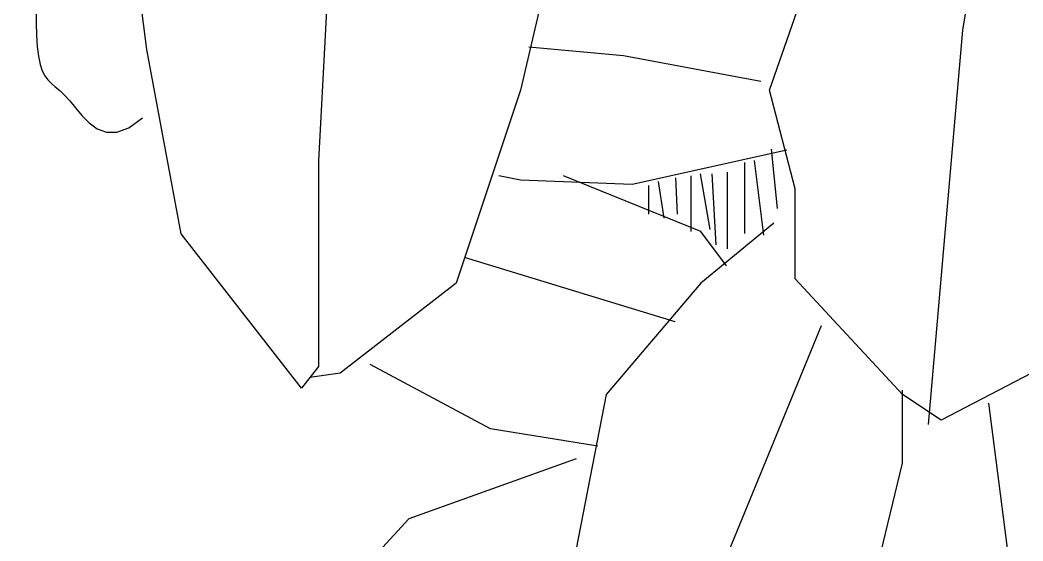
# Model space of a CAD drawing. Header units: metres. Extents: x 10 to 239, y 2 to 253.
# Drawn here: x 98.243 to 100.762, y 53.352 to 54.662 of the extents above; entities that cross this region are included whole.
import ezdxf

# ---------------------------------------------------------------- set-up
doc = ezdxf.new("R2010")
doc.units = ezdxf.units.M
doc.header["$MEASUREMENT"] = 0
doc.layers.add('1', color=7, linetype='Continuous')
doc.layers.add('cot200', color=9, linetype='Continuous')
doc.layers.add('bloques ARBOLES', color=7, linetype='Continuous', true_color=0xb8d897)

# ---------------------------------------------------------------- blocks, each defined once
blk = doc.blocks.new('A$C6F4E7DED')
for p, q in [((1376.88, 1424.38), (1322.68, 1763.53)), ((1790.46, 1611.05), (1804.72, 1337.47)), ((1918.81, 1411.56), (1933.07, 1522.71)), ((1647.84, 1481.38), (1670.66, 1384.48)), ((1505.23, 1384.48), (1485.26, 1441.48)), ((1992.33, 1438.11), (1992.31, 1429.14)), ((1992.31, 1429.14), (1992.05, 1420.88)), ((1399.69, 1162.18), (1376.88, 1424.38)), ((1992.05, 1420.88), (1991.53, 1413.45)), ((1602.21, 1407.28), (1664.96, 1412.98)), ((1991.53, 1413.45), (1990.73, 1406.98)), ((1510.93, 1390.18), (1602.21, 1407.28)), ((1895.99, 1289.02), (1918.81, 1411.56)), ((1990.73, 1406.98), (1989.64, 1401.59)), ((1989.64, 1401.59), (1988.24, 1397.33)), ((1986.52, 1394), (1984.5, 1391.3)), ((1988.24, 1397.33), (1986.52, 1394)), ((1979.56, 1386.66), (1976.64, 1384.16)), ((1982.18, 1388.94), (1979.56, 1386.66)), ((1984.5, 1391.3), (1982.18, 1388.94)), ((1488.11, 1318.93), (1505.23, 1384.48)), ((1670.66, 1384.48), (1713.44, 1256.23)), ((1973.42, 1381.15), (1969.91, 1377.37)), ((1976.64, 1384.16), (1973.42, 1381.15)), ((1966.09, 1372.67), (1961.87, 1367.57)), ((1969.91, 1377.37), (1966.09, 1372.67)), ((1930.7, 1359.44), (1921.66, 1365.97)), ((1961.87, 1367.57), (1957.13, 1362.74)), ((1938.66, 1356.53), (1930.7, 1359.44)), ((1951.76, 1358.84), (1945.64, 1356.55)), ((1957.13, 1362.74), (1951.76, 1358.84)), ((1945.64, 1356.55), (1938.66, 1356.53)), ((1493.82, 1344.58), (1596.5, 1321.78)), ((1504.03, 1345.3), (1500.21, 1305.83)), ((1515.5, 1337.66), (1509.13, 1288.01)), ((1521.87, 1336.39), (1521.87, 1289.28)), ((1804.72, 1337.47), (1804.72, 1200.68)), ((1533.34, 1330.02), (1533.34, 1279.09)), ((1543.53, 1328.75), (1540.98, 1281.64)), ((1551.18, 1328.75), (1544.81, 1291.83)), ((1550.86, 1290.43), (1642.14, 1327.48)), ((1557.55, 1327.48), (1557.55, 1290.55)), ((1567.75, 1326.2), (1566.47, 1302.01)), ((1670.66, 1324.63), (1684.92, 1327.48)), ((1488.11, 1259.08), (1488.11, 1318.93)), ((1579.21, 1323.66), (1575.39, 1299.47)), ((1585.59, 1321.11), (1585.59, 1302.01)), ((1596.5, 1321.78), (1670.66, 1324.63)), ((1502.38, 1296.13), (1550.86, 1256.23)), ((1533.75, 1267.63), (1550.86, 1290.43)), ((1816.13, 1186.43), (1895.99, 1289.02)), ((1567.98, 1230.58), (1707.74, 1273.33)), ((1416.81, 1182.13), (1488.11, 1259.08)), ((1550.86, 1256.23), (1613.61, 1182.13)), ((1713.44, 1256.23), (1790.46, 1196.38)), ((1471, 1227.73), (1567.98, 991.18)), ((1690.63, 1159.33), (1770.49, 1202.08)), ((1804.72, 1200.68), (1816.13, 1186.43)), ((1331.24, 1196.38), (1391.14, 1165.03)), ((1790.46, 1196.38), (1810.42, 1193.53)), ((1391.14, 1165.03), (1416.81, 1182.13)), ((1416.81, 1136.53), (1416.81, 1184.98)), ((1613.61, 1182.13), (1633.58, 1079.53)), ((1359.76, 1176.43), (1342.65, 1042.48)), ((1619.32, 1147.93), (1690.63, 1159.33)), ((1633.58, 1139.38), (1744.82, 1099.48)), ((1439.63, 1042.48), (1416.81, 1136.53)), ((1744.82, 1099.48), (1813.27, 1025.38))]:
    blk.add_line(p, q)
blk = doc.blocks.new('asddsd')
at = {"layer": 'bloques ARBOLES', "xscale": -0.00378276582045174, "yscale": 0.00378276582045174, "zscale": 0.00378276582045174}
blk.add_blockref('A$C6F4E7DED', (87.1913, 39.9464, 1.2423), dxfattribs=at)

msp = doc.modelspace()

# ---------------------------------------------------------------- linework, layer by layer
at = {"layer": 'cot200'}
for points, knots in [([(105.215, 34.10371), (103.29078, 34.12742), (101.5175, 34.52126), (99.89572, 35.28658), (99.01349, 35.70291), (98.17608, 36.22917), (97.3836, 36.86557), (94.26818, 39.36743), (91.84697, 43.57158), (90.12537, 49.4912), (89.99638, 49.9347), (89.87133, 50.38782), (89.75033, 50.85097), (88.88037, 54.18111), (88.22034, 58.02966), (87.76942, 62.39456)], [2.7323709, 2.7323709, 2.7323709, 2.7323709, 2.9382831, 2.9382831, 2.9382831, 3.0502975, 3.0502975, 3.0502975, 3.4906512, 3.4906512, 3.4906512, 3.5236424, 3.5236424, 3.5236424, 3.7608538, 3.7608538, 3.7608538, 3.7608538]), ([(105.215, 38.77893), (103.21805, 39.64315), (101.44463, 41.05548), (99.89572, 43.01834), (98.29825, 45.04274), (96.93959, 47.65274), (95.82084, 50.85097), (94.68617, 54.09467), (93.79828, 57.94346), (93.15601, 62.39456)], [2.92332982, 2.92332982, 2.92332982, 2.92332982, 3.17348293, 3.17348293, 3.17348293, 3.43147912, 3.43147912, 3.43147912, 3.69314249, 3.69314249, 3.69314249, 3.69314249])]:
    msp.add_open_spline(points, degree=3, knots=knots, dxfattribs=at)

# ---------------------------------------------------------------- block references
at = {"layer": '1', "lineweight": 0}
msp.add_blockref('asddsd', (18.62841, 9.30206), dxfattribs=at)

doc.saveas('drawing.dxf')
